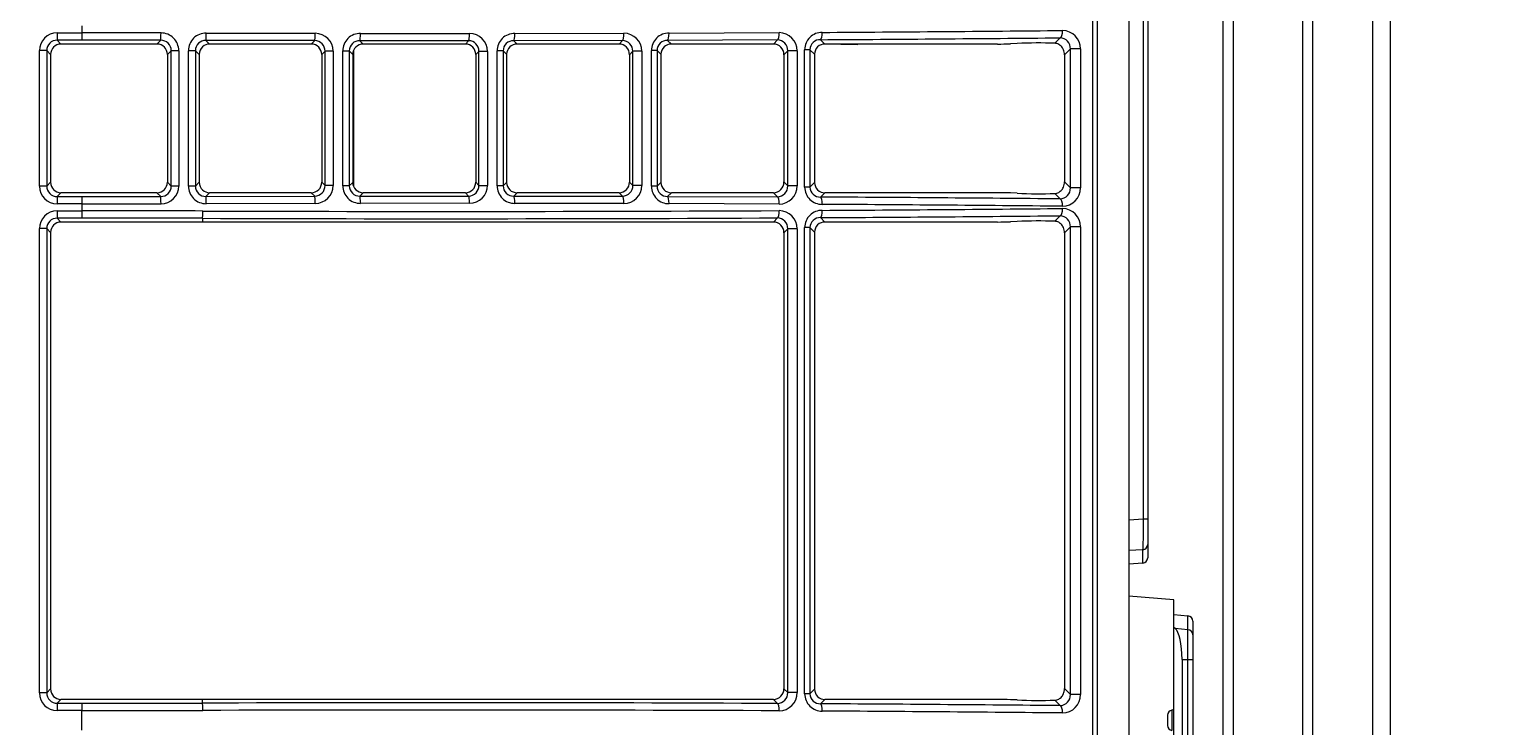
# Model space of a CAD drawing. Header units: inches. Extents: x -172 to 397, y -177 to 127.
# Drawn here: x 187.4514 to 187.6679, y 81.361 to 81.4638 of the extents above; entities that cross this region are included whole.
import ezdxf

# ---------------------------------------------------------------- set-up
doc = ezdxf.new("R2010")
doc.units = ezdxf.units.IN
doc.header["$MEASUREMENT"] = 0
doc.header["$XCLIPFRAME"] = 2
doc.layers.add('AC-RA', color=210, linetype='Continuous')
picture_1 = doc.add_image_def('image2.tif', size_in_pixel=(13248, 8644))

# ---------------------------------------------------------------- blocks, each defined once
blk = doc.blocks.new('FTM(15-28)PV2S')
at = {"layer": 'AC-RA', "color": 0, "linetype": 'Continuous'}
for p, q in [((1986.224249236082, 1338.204440891954), (1986.281261941806, 1338.204440891954)), ((1986.286479541473, 1338.204440891954), (1986.303119693699, 1338.204440891954)), ((1986.22206948206, 1338.199244562451), (1986.222071779695, 1338.202265091614)), ((1986.283439399478, 1338.202265091614), (1986.283441695827, 1338.199244562451)), ((1986.284299787451, 1338.199244562451), (1986.284302085086, 1338.202265091614)), ((1986.305297151371, 1338.202265091614), (1986.305299447721, 1338.199244562451)), ((1986.303110103289, 1338.187331714801), (1986.286489131883, 1338.187331714801)), ((1986.286488906876, 1338.18614954729), (1986.303110328295, 1338.18614954729)), ((1986.284353548521, 1338.17056169667), (1986.284319885011, 1338.183959514982)), ((1986.305279350161, 1338.183959514982), (1986.305245687937, 1338.17056169667)), ((1986.303050477914, 1338.168382661383), (1986.286548757259, 1338.168382661383)), ((1986.286519592589, 1338.167199961572), (1986.303079643869, 1338.167199961572)), ((1986.284367848633, 1338.151617464815), (1986.284361808179, 1338.165014430675)), ((1986.305237426993, 1338.165014430675), (1986.305231387825, 1338.151617464815)), ((1986.303024519905, 1338.149433913974), (1986.286574715267, 1338.149433913974)), ((1986.28651087006, 1338.14825020742), (1986.303088366398, 1338.14825020742)), ((1986.284341286322, 1338.132673875835), (1986.284364436252, 1338.146069397797)), ((1986.305234798919, 1338.146069397797), (1986.305257950136, 1338.132673875835)), ((1986.30303898845, 1338.130485534288), (1986.286560246721, 1338.130485534288)), ((1986.286460126646, 1338.129300313121), (1986.303139109812, 1338.129300313121)), ((1986.284269369175, 1338.11360239072), (1986.284325278733, 1338.127124681214)), ((1986.305273957725, 1338.127124681214), (1986.305329865997, 1338.11360239072)), ((1986.281240361776, 1338.111408703024), (1986.224270816111, 1338.111408703024)), ((1986.303098113669, 1338.111408703024), (1986.286501121503, 1338.111408703024)), ((1986.22413317399, 1338.110479220126), (1986.281378005182, 1338.110479220126)), ((1986.286363479382, 1338.110479220126), (1986.303235757076, 1338.110479220126)), ((1986.281475930482, 1338.076607880775), (1986.224035247405, 1338.076607880775)), ((1986.303333682376, 1338.076607880775), (1986.286265552796, 1338.076607880775)), ((1985.549450278014, 1338.074526860791), (1986.362558648456, 1338.074526860791)), ((1985.555533976957, 1338.075079222896), (1986.356474949514, 1338.075079222896)), ((1986.188635642329, 1338.059078559059), (1986.353382253768, 1338.059078559059)), ((1986.188635642329, 1338.057804029689), (1986.35467907676, 1338.057804029689)), ((1985.531395681091, 1338.049310334881), (1986.496330755405, 1338.049310334881)), ((1985.524518000596, 1338.038525857672), (1986.503208439756, 1338.038525857672))]:
    blk.add_line(p, q, dxfattribs=at)
at = {"layer": 'AC-RA', "color": 8, "linetype": 'Continuous'}
for p, q in [((1986.224249236082, 1338.203544292114), (1986.224249236082, 1338.204440891954)), ((1986.281261941806, 1338.203544292114), (1986.281261941806, 1338.204440891954)), ((1986.286479541473, 1338.203544292114), (1986.286479541473, 1338.204440891954)), ((1986.303119693699, 1338.203544292114), (1986.303119693699, 1338.204440891954)), ((1986.224249236082, 1338.203544292114), (1986.224720369637, 1338.203072798548)), ((1986.281261941806, 1338.203544292114), (1986.224249236082, 1338.203544292114)), ((1986.28079080825, 1338.203072798548), (1986.224720369637, 1338.203072798548)), ((1986.28079080825, 1338.203072798548), (1986.281261941806, 1338.203544292114)), ((1986.286479541473, 1338.203544292114), (1986.286950675029, 1338.203072798548)), ((1986.303119693699, 1338.203544292114), (1986.286479541473, 1338.203544292114)), ((1986.302648560143, 1338.203072798548), (1986.286950675029, 1338.203072798548)), ((1986.302648560143, 1338.203072798548), (1986.303119693699, 1338.203544292114)), ((1986.222968379535, 1338.20226440888), (1986.222071779695, 1338.202265091614)), ((1986.222968379535, 1338.20226440888), (1986.2229660819, 1338.199243879717)), ((1986.223440486404, 1338.201791942001), (1986.222968379535, 1338.20226440888)), ((1986.223440486404, 1338.114306354335), (1986.223440486404, 1338.201791942001)), ((1986.282542798352, 1338.20226440888), (1986.282070691483, 1338.201791942001)), ((1986.282070691483, 1338.184412806184), (1986.282070691483, 1338.201791942001)), ((1986.283439399478, 1338.202265091614), (1986.282542798352, 1338.20226440888)), ((1986.282545095988, 1338.199243879717), (1986.282542798352, 1338.20226440888)), ((1986.285198684926, 1338.20226440888), (1986.284302085086, 1338.202265091614)), ((1986.285198684926, 1338.20226440888), (1986.285196387291, 1338.199243879717)), ((1986.285670791795, 1338.201791942001), (1986.285198684926, 1338.20226440888)), ((1986.285670791795, 1338.190005668736), (1986.285670791795, 1338.201791942001)), ((1986.304400550246, 1338.20226440888), (1986.303928443377, 1338.201791942001)), ((1986.303928443377, 1338.190005668736), (1986.303928443377, 1338.201791942001)), ((1986.305297151371, 1338.202265091614), (1986.304400550246, 1338.20226440888)), ((1986.304402847881, 1338.199243879717), (1986.304400550246, 1338.20226440888)), ((1986.219668490302, 1338.199244562451), (1986.22206948206, 1338.199244562451)), ((1986.2229660819, 1338.199243879717), (1986.22206948206, 1338.199244562451)), ((1986.283441695827, 1338.199244562451), (1986.282545095988, 1338.199243879717)), ((1986.284299787451, 1338.199244562451), (1986.283441695827, 1338.199244562451)), ((1986.285196387291, 1338.199243879717), (1986.284299787451, 1338.199244562451)), ((1986.305299447721, 1338.199244562451), (1986.304402847881, 1338.199243879717)), ((1986.306157539345, 1338.199244562451), (1986.305299447721, 1338.199244562451)), ((1986.285201865872, 1338.189537098966), (1986.285670791795, 1338.190005668736)), ((1986.303928443377, 1338.190005668736), (1986.3043973693, 1338.189537098966)), ((1986.286952624226, 1338.188724810904), (1986.286489131883, 1338.188261670856)), ((1986.286489131883, 1338.188261670856), (1986.303110103289, 1338.188261670856)), ((1986.286489131883, 1338.187331714801), (1986.286489131883, 1338.188261670856)), ((1986.302646610946, 1338.188724810904), (1986.286952624226, 1338.188724810904)), ((1986.303110103289, 1338.188261670856), (1986.302646610946, 1338.188724810904)), ((1986.303110103289, 1338.187331714801), (1986.303110103289, 1338.188261670856)), ((1986.286488906876, 1338.185289613187), (1986.286488906876, 1338.18614954729)), ((1986.303110328295, 1338.185289613187), (1986.286488906876, 1338.185289613187)), ((1986.286488906876, 1338.185289613187), (1986.28695053231, 1338.184827524883)), ((1986.302648702861, 1338.184827524883), (1986.28695053231, 1338.184827524883)), ((1986.302648702861, 1338.184827524883), (1986.303110328295, 1338.185289613187)), ((1986.303110328295, 1338.185289613187), (1986.303110328295, 1338.18614954729)), ((1986.222984834565, 1338.184413153337), (1986.223440486404, 1338.184412806184)), ((1986.282526343322, 1338.184413153337), (1986.282070691483, 1338.184412806184)), ((1986.282070694055, 1338.114306356906), (1986.282070691483, 1338.184412806184)), ((1986.285216484851, 1338.18400148958), (1986.285250131645, 1338.170636589043)), ((1986.285670790509, 1338.183546951201), (1986.285216484851, 1338.18400148958)), ((1986.285670791795, 1338.171054515688), (1986.285670791795, 1338.183546951201)), ((1986.304382750321, 1338.18400148958), (1986.303928443377, 1338.18354694863)), ((1986.303928443377, 1338.171054518259), (1986.303928443377, 1338.18354694863)), ((1986.304349103526, 1338.170636589043), (1986.304382750321, 1338.18400148958)), ((1986.285250131645, 1338.170636589043), (1986.285670780223, 1338.171054516974)), ((1986.303928449806, 1338.171054523402), (1986.304349103526, 1338.170636589043)), ((1986.286959490131, 1338.169773969007), (1986.286548757259, 1338.169365675202)), ((1986.286548757259, 1338.168382661383), (1986.286548757259, 1338.169365675202)), ((1986.286548757259, 1338.169365675202), (1986.303050477914, 1338.169365675202)), ((1986.30263974504, 1338.169773969007), (1986.286959490131, 1338.169773969007)), ((1986.303050477914, 1338.169365675202), (1986.30263974504, 1338.169773969007)), ((1986.303050477914, 1338.168382661383), (1986.303050477914, 1338.169365675202)), ((1986.286519592589, 1338.166393086518), (1986.286519592589, 1338.167199961572)), ((1986.303079643869, 1338.167199961572), (1986.303079643869, 1338.166393086518)), ((1986.285258378447, 1338.165102941713), (1986.285264367471, 1338.151738801053)), ((1986.285670778938, 1338.164687337132), (1986.285258378447, 1338.165102941713)), ((1986.285670791795, 1338.152139638793), (1986.285670791795, 1338.164687331989)), ((1986.303063870287, 1338.165884194338), (1986.286499100303, 1338.165884194338)), ((1986.303079643869, 1338.166393086518), (1986.286519592589, 1338.166393086518)), ((1986.286519592589, 1338.166393086518), (1986.286941298053, 1338.165967886384)), ((1986.302657938405, 1338.165967886384), (1986.286941298053, 1338.165967886384)), ((1986.302657938405, 1338.165967886384), (1986.303079643869, 1338.166393086518)), ((1986.303928443377, 1338.152139638793), (1986.303928443377, 1338.164687339704)), ((1986.304340856725, 1338.165102941713), (1986.30392845752, 1338.164687342275)), ((1986.304334867701, 1338.151738801053), (1986.304340856725, 1338.165102941713)), ((1986.285264367471, 1338.151738801053), (1986.285670789224, 1338.152139638793)), ((1986.303928445948, 1338.152139638793), (1986.304334867701, 1338.151738801053)), ((1986.286969050969, 1338.150859103685), (1986.286574715267, 1338.150469984271)), ((1986.286574715267, 1338.150469984271), (1986.303024519905, 1338.150469984271)), ((1986.286574715267, 1338.150469984271), (1986.286574715267, 1338.149433913974)), ((1986.302630185488, 1338.150859103685), (1986.286969050969, 1338.150859103685)), ((1986.303024519905, 1338.150469984271), (1986.302630185488, 1338.150859103685)), ((1986.303024519905, 1338.149433913974), (1986.303024519905, 1338.150469984271)), ((1986.28651087006, 1338.147496391416), (1986.28651087006, 1338.14825020742)), ((1986.28651087006, 1338.147496391416), (1986.286931926221, 1338.147068678927)), ((1986.303088366398, 1338.147496391416), (1986.28651087006, 1338.147496391416)), ((1986.302667310237, 1338.147068678927), (1986.286931926221, 1338.147068678927)), ((1986.302667310237, 1338.147068678927), (1986.303088366398, 1338.147496391416)), ((1986.303088366398, 1338.147496391416), (1986.303088366398, 1338.14825020742)), ((1986.285260926803, 1338.146204289699), (1986.28523768687, 1338.132841387217)), ((1986.285670790509, 1338.145788159247), (1986.285260926803, 1338.146204289699)), ((1986.285670791795, 1338.133265243741), (1986.285670791795, 1338.145788160532)), ((1986.303928443377, 1338.133265230884), (1986.303928443377, 1338.145788160532)), ((1986.304338308369, 1338.146204289699), (1986.303928444662, 1338.145788159247)), ((1986.304361548302, 1338.132841387217), (1986.304338308369, 1338.146204289699)), ((1986.28523768687, 1338.132841387217), (1986.285670776366, 1338.133265243741)), ((1986.303928456234, 1338.13326524117), (1986.304361548302, 1338.132841387217)), ((1986.286978992389, 1338.131984718918), (1986.286560246721, 1338.131574659778)), ((1986.286560246721, 1338.130485534288), (1986.286560246721, 1338.131574659778)), ((1986.286560246721, 1338.131574659778), (1986.30303898845, 1338.131574659778)), ((1986.302620242783, 1338.131984718918), (1986.286978992389, 1338.131984718918)), ((1986.30303898845, 1338.131574659778), (1986.302620242783, 1338.131984718918)), ((1986.30303898845, 1338.130485534288), (1986.30303898845, 1338.131574659778)), ((1986.286460126646, 1338.128599557453), (1986.286460126646, 1338.129300313121)), ((1986.303139109812, 1338.128599557453), (1986.286460126646, 1338.128599557453)), ((1986.286460126646, 1338.128599557453), (1986.28692211209, 1338.128126600703)), ((1986.302677124368, 1338.128126600703), (1986.303139109812, 1338.128599557453)), ((1986.303139109812, 1338.128599557453), (1986.303139109812, 1338.129300313121)), ((1986.285221632994, 1338.127305647971), (1986.285165585861, 1338.113815949956)), ((1986.285670784081, 1338.126846057879), (1986.285221632994, 1338.127305647971)), ((1986.285670791795, 1338.114306353049), (1986.285670791795, 1338.126846036022)), ((1986.302677124368, 1338.128126600703), (1986.28692211209, 1338.128126600703)), ((1986.303928443377, 1338.114306362049), (1986.303928443377, 1338.126846074594)), ((1986.304377602178, 1338.127305647971), (1986.303928456234, 1338.126846082309)), ((1986.304433650597, 1338.113815949956), (1986.304377602178, 1338.127305647971)), ((1986.22293528047, 1338.113815949956), (1986.223440486404, 1338.114306354335)), ((1986.282070694055, 1338.114306356906), (1986.282575898703, 1338.113815949956)), ((1986.285165585861, 1338.113815949956), (1986.285670791795, 1338.114306354335)), ((1986.303928445948, 1338.114306356906), (1986.304433650597, 1338.113815949956)), ((1986.224759461584, 1338.113025855227), (1986.224270816111, 1338.112551243717)), ((1986.224270816111, 1338.112551243717), (1986.281240361776, 1338.112551243717)), ((1986.224270816111, 1338.111408703024), (1986.224270816111, 1338.112551243717)), ((1986.280751717589, 1338.113025855227), (1986.224759461584, 1338.113025855227)), ((1986.281240361776, 1338.112551243717), (1986.280751717589, 1338.113025855227)), ((1986.281240361776, 1338.111408703024), (1986.281240361776, 1338.112551243717)), ((1986.286989766975, 1338.113025855227), (1986.286501121503, 1338.112551243717)), ((1986.286501121503, 1338.112551243717), (1986.303098113669, 1338.112551243717)), ((1986.286501121503, 1338.111408703024), (1986.286501121503, 1338.112551243717)), ((1986.302609469483, 1338.113025855227), (1986.286989766975, 1338.113025855227)), ((1986.303098113669, 1338.112551243717), (1986.302609469483, 1338.113025855227)), ((1986.303098113669, 1338.111408703024), (1986.303098113669, 1338.112551243717)), ((1986.22413317399, 1338.109831163497), (1986.22413317399, 1338.110479220126)), ((1986.22413317399, 1338.109831163497), (1986.224681482125, 1338.109265153154)), ((1986.281378005182, 1338.109831163497), (1986.22413317399, 1338.109831163497)), ((1986.280829695762, 1338.109265153154), (1986.224681482125, 1338.109265153154)), ((1986.280829695762, 1338.109265153154), (1986.281378005182, 1338.109831163497)), ((1986.281378005182, 1338.109831163497), (1986.281378005182, 1338.110479220126)), ((1986.286363479382, 1338.109831163497), (1986.286363479382, 1338.110479220126)), ((1986.303235757076, 1338.109831163497), (1986.286363479382, 1338.109831163497)), ((1986.286363479382, 1338.109831163497), (1986.286911787517, 1338.109265153154)), ((1986.302687447655, 1338.109265153154), (1986.286911787517, 1338.109265153154)), ((1986.302687447655, 1338.109265153154), (1986.303235757076, 1338.109831163497)), ((1986.303235757076, 1338.109831163497), (1986.303235757076, 1338.110479220126)), ((1986.223440486404, 1338.10798468619), (1986.222906349807, 1338.108535752259)), ((1986.223440486404, 1338.086806930244), (1986.223440486404, 1338.10798468619)), ((1986.282604828081, 1338.108535752259), (1986.282070691483, 1338.10798468619)), ((1986.282070691483, 1338.086806930244), (1986.282070691483, 1338.10798468619)), ((1986.285670791795, 1338.10798468619), (1986.285136655198, 1338.108535752259)), ((1986.285670791795, 1338.086806930244), (1986.285670791795, 1338.10798468619)), ((1986.304462579974, 1338.108535752259), (1986.303928443377, 1338.10798468619)), ((1986.303928443377, 1338.086806930244), (1986.303928443377, 1338.10798468619)), ((1986.303928445948, 1338.106040139579), (1986.303855101619, 1338.103938629881)), ((1986.22337150591, 1338.084372773848), (1986.223405407284, 1338.08519567192)), ((1986.282139671977, 1338.084372773848), (1986.282105771889, 1338.08519567192)), ((1986.285601811302, 1338.084372773848), (1986.285635712675, 1338.08519567192)), ((1986.30399742387, 1338.084372773848), (1986.303963523783, 1338.08519567192)), ((1986.222673810327, 1338.079105065927), (1986.223346447927, 1338.079749577743)), ((1986.223346447927, 1338.079749577743), (1986.223359326, 1338.079625461713)), ((1986.223359326, 1338.079625461713), (1986.223385902455, 1338.079506441111)), ((1986.223385902455, 1338.079506441111), (1986.223425306838, 1338.079392373219)), ((1986.223425306838, 1338.079392373219), (1986.223476639125, 1338.079283175747)), ((1986.223476639125, 1338.079283175747), (1986.223538640568, 1338.0791799583)), ((1986.223538640568, 1338.0791799583), (1986.223611054014, 1338.079082994741)), ((1986.223611054014, 1338.079082994741), (1986.223693975896, 1338.078992021492)), ((1986.223693975896, 1338.078992021492), (1986.223787394641, 1338.078906880405)), ((1986.223787394641, 1338.078906880405), (1986.223891172676, 1338.078828270929)), ((1986.223891172676, 1338.078828270929), (1986.224006284598, 1338.078756904084)), ((1986.224006284598, 1338.078756904084), (1986.224133856724, 1338.078693426601)), ((1986.224775176022, 1338.078556852938), (1986.224035247405, 1338.077847863326)), ((1986.224133856724, 1338.078693426601), (1986.224274431641, 1338.078638946797)), ((1986.224274431641, 1338.078638946797), (1986.224428842514, 1338.078595914026)), ((1986.224428842514, 1338.078595914026), (1986.224597464784, 1338.07856717494)), ((1986.224597464784, 1338.07856717494), (1986.224775176022, 1338.078556852938)), ((1986.280736001865, 1338.078556852938), (1986.224775176022, 1338.078556852938)), ((1986.280736001865, 1338.078556852938), (1986.280914190116, 1338.078567246942)), ((1986.281475930482, 1338.077847863326), (1986.280736001865, 1338.078556852938)), ((1986.280914190116, 1338.078567246942), (1986.281082407375, 1338.078595932027)), ((1986.281082407375, 1338.078595932027), (1986.281236909537, 1338.078639031656)), ((1986.281236909537, 1338.078639031656), (1986.281377669602, 1338.078693580891)), ((1986.281377669602, 1338.078693580891), (1986.281505154297, 1338.078757064802)), ((1986.281505154297, 1338.078757064802), (1986.281620212217, 1338.078828429077)), ((1986.281620212217, 1338.078828429077), (1986.281723904106, 1338.078906984551)), ((1986.281723904106, 1338.078906984551), (1986.281817165991, 1338.078991985491)), ((1986.281817165991, 1338.078991985491), (1986.281899931011, 1338.079082764592)), ((1986.281899931011, 1338.079082764592), (1986.281972214596, 1338.079179481287)), ((1986.281972214596, 1338.079179481287), (1986.282034120893, 1338.079282394011)), ((1986.282034120893, 1338.079282394011), (1986.282085449323, 1338.079391416621)), ((1986.282085449323, 1338.079391416621), (1986.282125001568, 1338.079505750663)), ((1986.282125001568, 1338.079505750663), (1986.282151760599, 1338.079625194277)), ((1986.282151760599, 1338.079625194277), (1986.282164729961, 1338.079749577743)), ((1986.282164729961, 1338.079749577743), (1986.28283736756, 1338.079105065927)), ((1986.284904115719, 1338.079105065927), (1986.285576753318, 1338.079749577743)), ((1986.285576753318, 1338.079749577743), (1986.285589631391, 1338.079625461713)), ((1986.285589631391, 1338.079625461713), (1986.285616207846, 1338.079506441111)), ((1986.285616207846, 1338.079506441111), (1986.285655612229, 1338.079392373219)), ((1986.285655612229, 1338.079392373219), (1986.285706944517, 1338.079283175747)), ((1986.285706944517, 1338.079283175747), (1986.285768945959, 1338.0791799583)), ((1986.285768945959, 1338.0791799583), (1986.285841359405, 1338.079082994741)), ((1986.285841359405, 1338.079082994741), (1986.285924281287, 1338.078992021492)), ((1986.285924281287, 1338.078992021492), (1986.286017700033, 1338.078906880405)), ((1986.286017700033, 1338.078906880405), (1986.286121478067, 1338.078828270929)), ((1986.286121478067, 1338.078828270929), (1986.286236589989, 1338.078756904084)), ((1986.286236589989, 1338.078756904084), (1986.286364162115, 1338.078693426601)), ((1986.287005481413, 1338.078556852938), (1986.286265552796, 1338.077847863326)), ((1986.286364162115, 1338.078693426601), (1986.286504737032, 1338.078638946797)), ((1986.286504737032, 1338.078638946797), (1986.286659147906, 1338.078595914026)), ((1986.286659147906, 1338.078595914026), (1986.286827770175, 1338.07856717494)), ((1986.286827770175, 1338.07856717494), (1986.287005481413, 1338.078556852938)), ((1986.302593753759, 1338.078556852938), (1986.287005481413, 1338.078556852938)), ((1986.302593753759, 1338.078556852938), (1986.30277194201, 1338.078567246942)), ((1986.303333682376, 1338.077847863326), (1986.302593753759, 1338.078556852938)), ((1986.30277194201, 1338.078567246942), (1986.302940159268, 1338.078595932027)), ((1986.302940159268, 1338.078595932027), (1986.30309466143, 1338.078639031656)), ((1986.30309466143, 1338.078639031656), (1986.303235421495, 1338.078693580891)), ((1986.303235421495, 1338.078693580891), (1986.30336290619, 1338.078757064802)), ((1986.30336290619, 1338.078757064802), (1986.30347796411, 1338.078828429077)), ((1986.30347796411, 1338.078828429077), (1986.303581656, 1338.078906984551)), ((1986.303581656, 1338.078906984551), (1986.303674917884, 1338.078991985491)), ((1986.303674917884, 1338.078991985491), (1986.303757682904, 1338.079082764592)), ((1986.303757682904, 1338.079082764592), (1986.30382996649, 1338.079179481287)), ((1986.30382996649, 1338.079179481287), (1986.303891872786, 1338.079282394011)), ((1986.303891872786, 1338.079282394011), (1986.303943201216, 1338.079391416621)), ((1986.303943201216, 1338.079391416621), (1986.303982753461, 1338.079505750663)), ((1986.303982753461, 1338.079505750663), (1986.304009512493, 1338.079625194277)), ((1986.304009512493, 1338.079625194277), (1986.304022481854, 1338.079749577743)), ((1986.304022481854, 1338.079749577743), (1986.304695119454, 1338.079105065927)), ((1986.224035247405, 1338.076607880775), (1986.224035247405, 1338.077847863326)), ((1986.224035247405, 1338.077847863326), (1986.281475930482, 1338.077847863326)), ((1986.281475930482, 1338.076607880775), (1986.281475930482, 1338.077847863326)), ((1986.286265552796, 1338.076607880775), (1986.286265552796, 1338.077847863326)), ((1986.286265552796, 1338.077847863326), (1986.303333682376, 1338.077847863326)), ((1986.303333682376, 1338.076607880775), (1986.303333682376, 1338.077847863326)), ((1986.295638560533, 1338.074526862076), (1986.295644564986, 1338.074526887791)), ((1986.319228869702, 1338.070669610456), (1986.181653607784, 1338.070669610456)), ((1986.235655112462, 1338.065140884978), (1986.23613881294, 1338.070669610456)), ((1986.240181028714, 1338.068942104893), (1986.24003021794, 1338.070669610456)), ((1986.24183103826, 1338.068942104893), (1986.241731280766, 1338.070669610456)), ((1986.245496209099, 1338.070669610456), (1986.245599178397, 1338.068886500058)), ((1986.240181028714, 1338.068942104893), (1986.24183103826, 1338.068942104893)), ((1986.354586997765, 1338.068355260256), (1986.240830434094, 1338.068355260256)), ((1986.245599178397, 1338.068886500058), (1986.321011978815, 1338.068886500058)), ((1986.245599178397, 1338.068886500058), (1986.245599178397, 1338.068355260256)), ((1986.221498872589, 1338.065912335044), (1986.220239101059, 1338.065912335044)), ((1986.2060828599, 1338.065140884978), (1986.235655112462, 1338.065140884978)), ((1986.228351811394, 1338.064136573994), (1986.213386159682, 1338.064136573994)), ((1986.222128758997, 1338.065398035), (1986.219609213365, 1338.065398035)), ((1986.228351811394, 1338.064136573994), (1986.228351811394, 1338.062826534777)), ((1986.232001620091, 1338.063413379414), (1986.232135548966, 1338.064967808869)), ((1986.232135548966, 1338.064967808869), (1986.232264819568, 1338.065140884978)), ((1986.233860015016, 1338.065140884978), (1986.233709205528, 1338.063413379414)), ((1986.20802876812, 1338.063413379414), (1986.233709205528, 1338.063413379414)), ((1986.233059800147, 1338.062826534777), (1986.208678173501, 1338.062826534777)), ((1986.496330755405, 1338.048132346058), (1985.531395681091, 1338.048132346058)), ((1985.532040592774, 1338.040728004317), (1986.495685843721, 1338.040728004317))]:
    blk.add_line(p, q, dxfattribs=at)
at = {"layer": 'AC-RA', "color": 0, "linetype": 'Continuous'}
for centre, radius, start, end in [((1986.286486614384, 1338.189513063153), 0.002181349637475938, 180.0666579990317, 270.0661429934984), ((1986.303112694076, 1338.189512991151), 0.0021812776354697, 269.9319719965951, 359.9352269977866), ((1986.286491325372, 1338.183978029784), 0.002171518792124267, 90.06382100022587, 180.488532005445), ((1986.303108670964, 1338.183978783233), 0.002170764056808882, 359.491390995121, 89.95625600355939), ((1977.616441922411, 1338.154966467131), 8.605696551713658, 359.724600998334, 0.1957799953979578), ((1994.889069255476, 1338.154966467131), 8.605696551713658, 179.8042200046021, 180.2753990016659), ((1986.2865430691, 1338.170572199963), 0.002189546294436036, 180.2748689956807, 270.1488490028876), ((1986.30305686552, 1338.170571495372), 0.002188842989125106, 269.8327889965191, 359.7434919990916), ((1986.286524415437, 1338.165037239882), 0.002162726832862596, 90.12778800163144, 180.6042699951329), ((1986.303074761876, 1338.165037182023), 0.00216278597736772, 359.3972800047371, 89.87066200238654), ((1986.286565766447, 1338.151631862645), 0.002197965386165403, 180.3752959976745, 270.233260004668), ((1986.30303481362, 1338.151630502321), 0.002196612777048223, 269.7315109939278, 359.6599330007637), ((1986.286520139033, 1338.146094379922), 0.002155848069766671, 90.24635300455596, 180.6639340034223), ((1986.303080214742, 1338.146095480524), 0.002154742324670878, 359.3064529962923, 89.78325999666978), ((1986.286547924092, 1338.132692214489), 0.002206713629923286, 180.476145999368, 270.3199569976169), ((1986.303053329707, 1338.132690168861), 0.002204680858997182, 269.6273190004427, 359.5765779996976), ((1986.28647310115, 1338.127152351842), 0.002148001136836871, 90.34608799881048, 180.7381200055872), ((1986.303128893241, 1338.127155059632), 0.002145279203851063, 359.1886350017186, 89.72715600407737), ((1986.224254928097, 1338.113624621339), 0.002215974887975613, 180.5748060009788, 270.4108210011703), ((1986.281256285791, 1338.113624585338), 0.002215940172722605, 269.5882709940818, 359.4261019997895), ((1986.286485233488, 1338.113624621339), 0.002215974887975613, 180.5748060009788, 270.4108210011703), ((1986.303114037685, 1338.113624585338), 0.002215940172722605, 269.5882709940818, 359.4261019997895), ((1986.224149956887, 1338.1083393205), 0.002139965198640697, 90.44936700563179, 180.7978410006159), ((1986.281361291717, 1338.108339389931), 0.002139895768134682, 359.2003039953591, 89.55248800528433), ((1986.286380262278, 1338.1083393205), 0.002139965198640697, 90.44936700563179, 180.7978410006159), ((1986.30321904361, 1338.108339389931), 0.002139895768134682, 359.2003039953591, 89.55248800528433), ((1977.611261099055, 1338.16131767667), 8.610912258756509, 359.4509710060727, 359.6472889963187), ((1994.8948282768, 1338.16132222694), 8.611490473439103, 180.3527169964823, 180.5490219978289), ((1977.673491194869, 1338.161317677956), 8.610912468333778, 359.4509710060727, 359.6472889963187), ((1994.91668604798, 1338.16132222694), 8.611490492725354, 180.3527169964823, 180.5490219978289), ((1986.224010177849, 1338.078840149975), 0.002232410631649483, 180.8736680054191, 270.6434459976664), ((1986.281498832263, 1338.078842375608), 0.00223461183584018, 269.4127670035467, 359.0701189988545), ((1986.28624048324, 1338.078840149975), 0.002232410631649483, 180.8736680054191, 270.6434459976664), ((1986.303356584157, 1338.078842375608), 0.00223461183584018, 269.4127670035467, 359.0701189988545)]:
    blk.add_arc(centre, radius, start, end, dxfattribs=at)
at = {"layer": 'AC-RA', "color": 8, "linetype": 'Continuous'}
for centre, radius, start, end in [((1986.286475704794, 1338.189535440348), 0.001273840208106058, 179.9254379967862, 270.603934999085), ((1986.303123531663, 1338.189535439062), 0.001273838922355947, 269.3960099956042, 0.07461600245578313), ((1986.286480271779, 1338.184025625681), 0.001264017077255055, 89.60858000047034, 181.0941450019811), ((1986.286949196416, 1338.183548541674), 0.001278984494301721, 89.94015499792027, 137.4880729977122), ((1986.302650040041, 1338.183548544245), 0.001278980637051387, 42.51186300260292, 90.05990900647572), ((1986.303118964679, 1338.184025626967), 0.001264015791504944, 358.9058069958546, 90.39146899723424), ((1977.67082468157, 1338.155117580056), 8.55221032939301, 359.7232970034279, 0.1962669941562076), ((1994.885995110533, 1338.155153595202), 8.603518520597222, 179.8051429990163, 180.2752920051754), ((1986.286955333301, 1338.183547015489), 0.001284542792033251, 137.6228819941782, 180.0028409964255), ((1986.302643991873, 1338.18354705149), 0.001284451503775342, 359.9953909954093, 42.37862100368601), ((1986.286531686354, 1338.170647159194), 0.001281597138528061, 180.4725300002215, 270.7632290022305), ((1986.286954326559, 1338.171057508914), 0.001283551478697371, 180.1335709990943, 270.2304950013632), ((1986.302643625434, 1338.171058794664), 0.001284832085808313, 269.8269499959196, 359.8095619957025), ((1986.303066149922, 1338.170648588949), 0.001283008892150365, 269.3000939995665, 359.4641469982357), ((1986.28651477874, 1338.165136254212), 0.0012568413058834, 89.78055399817272, 181.5187829956475), ((1986.286942591518, 1338.164696044232), 0.001271842152432962, 90.05829700238696, 180.3922910029197), ((1986.302656643654, 1338.164696042946), 0.001271843438183073, 359.6080060061634, 89.9417109965258), ((1986.303084459003, 1338.165136256784), 0.001256838734383177, 358.4811350064737, 90.21952900094966), ((1986.286960244867, 1338.152148560614), 0.001289486501211537, 180.396430006356, 270.3912640039645), ((1986.302636245229, 1338.152151344262), 0.001292253435451244, 269.7313050000201, 359.4810010004105), ((1986.286551648911, 1338.151757189851), 0.001287412586281868, 180.8184010048197, 271.0266180023646), ((1986.303042965276, 1338.151761962556), 0.001292109431438768, 269.1820679957735, 358.9729129956228), ((1986.286509968749, 1338.146246632021), 0.001249759394269875, 89.95871499375419, 181.941558996361), ((1986.286936293914, 1338.145803095806), 0.001265590835391394, 90.19773799588931, 180.6762279939336), ((1986.302662945115, 1338.145803098377), 0.001265588263891171, 359.3236480010887, 89.80238600109566), ((1986.303089265137, 1338.146246630736), 0.001249760680019987, 358.0584739954018, 90.04125199441891), ((1986.286532461661, 1338.132869439713), 0.001295078228445963, 181.2411910064791, 271.2293439938988), ((1986.286966365037, 1338.13328033459), 0.001295677387997869, 180.6673549959031, 270.5583769987096), ((1986.302628592444, 1338.133284699712), 0.001300009080123135, 269.6319930059301, 359.1423339998699), ((1986.303060317759, 1338.132876180901), 0.001301695984269276, 269.061126994654, 358.4683390058307), ((1986.286463274162, 1338.127356864541), 0.001242696768908022, 90.14514700337075, 182.3620770035214), ((1986.303135949438, 1338.127356852969), 0.001242708340659025, 357.6384830053049, 89.85429399559798), ((1986.286929683872, 1338.126867540192), 0.00125908365407766, 90.34458099627366, 180.9775990030639), ((1986.302669550014, 1338.126867535049), 0.001259088797078106, 359.023779004062, 89.65537000618744), ((1986.224742746833, 1338.114328190229), 0.001302443005083992, 180.9606679939227, 270.7353289997639), ((1986.280765589547, 1338.114331120453), 0.001305338514334838, 269.3910649939508, 358.9129810049329), ((1986.286973052224, 1338.114328190229), 0.001302443005083992, 180.9606679939227, 270.7353289997639), ((1986.30262334144, 1338.114331120453), 0.001305338514334838, 269.3910649939508, 358.9129810049329), ((1986.224238001197, 1338.113854109734), 0.001303280028406506, 181.6778689991505, 271.4428059987258), ((1986.281264780742, 1338.113862976266), 0.001311960127408485, 268.9335099943384, 357.945814994627), ((1986.286468306588, 1338.113854109734), 0.001303280028406506, 181.6778689991505, 271.4428059987258), ((1986.303122532636, 1338.113862976266), 0.001311960127408485, 268.9335099943384, 357.945814994627), ((1986.224140833204, 1338.108595269632), 0.001235917008570674, 90.35512500295835, 182.7602079987398), ((1986.224692533148, 1338.108012837689), 0.001252363038245436, 90.50559600503264, 181.2880920046076), ((1986.280818644739, 1338.108012837689), 0.001252364323995547, 358.7119439995795, 89.4943690016811), ((1986.281370653263, 1338.108595561497), 0.001235623857545277, 357.2255850032651, 89.65908200000182), ((1986.286371138595, 1338.108595269632), 0.001235917008570674, 90.35512500295835, 182.7602079987398), ((1986.286922838539, 1338.108012837689), 0.001252363038245436, 90.50559600503264, 181.2880920046076), ((1986.302676396633, 1338.108012837689), 0.001252364323995547, 358.7119439995795, 89.4943690016811), ((1986.303228405157, 1338.108595561497), 0.001235623857545277, 357.2255850032651, 89.65908200000182), ((1977.634971759577, 1338.161675013627), 8.588098993953137, 359.4491230017238, 359.645476998721), ((1994.870304739342, 1338.161673159575), 8.587864307271056, 180.3545200049188, 180.5508790045517), ((1977.697201854106, 1338.161675014912), 8.588099203530406, 359.4491230017238, 359.645476998721), ((1994.892162510522, 1338.161673159575), 8.587864326557307, 180.3545200049188, 180.5508790045517), ((1986.183733684028, 1338.086865401016), 0.03970684609140636, 357.5899210035891, 359.9156270030734), ((1986.321763135888, 1338.086865088579), 0.03969248683416238, 180.0839519980925, 182.4105000024337), ((1986.245963989419, 1338.086865401016), 0.03970684609140636, 357.5899210035891, 359.9156270030734), ((1986.343620887781, 1338.086865088579), 0.03969248683416238, 180.0839519980925, 182.4105000024337), ((1986.280016664536, 1338.081754080167), 0.05670565702580713, 177.3531130001232, 182.0257849989148), ((1986.225482109719, 1338.081754013308), 0.05671805037113079, 357.974726000691, 2.646375996378385), ((1986.342246969927, 1338.081754080167), 0.05670565702580713, 177.3531130001232, 182.0257849989148), ((1986.247339861613, 1338.081754013308), 0.05671805037113079, 357.974726000691, 2.646375996378385), ((1986.223998921107, 1338.079174284285), 0.00132691725845426, 182.9901500039931, 271.5687610045651), ((1986.281518784534, 1338.079167215231), 0.001320047495609115, 268.1396429968015, 357.3014459978017), ((1986.286229226498, 1338.079174284285), 0.00132691725845426, 182.9901500039931, 271.5687610045651), ((1986.303376536427, 1338.079167215231), 0.001320047495609115, 268.1396429968015, 357.3014459978017), ((1986.220239101059, 1338.065269459989), 0.000642875055693922, 90, 168.4630079963252), ((1986.221498872589, 1338.065269459989), 0.000642875055693922, 11.53699200367478, 90), ((1986.220868986181, 1338.065140884978), 0.001285750111387844, 0, 11.53697800263796)]:
    blk.add_arc(centre, radius, start, end, dxfattribs=at)
at = {"layer": 'AC-RA', "color": 0, "linetype": 'Continuous'}
for centre, major_axis, ratio, start_param, end_param in [((1986.224265890403, 1338.202246768389), (0.00155675905485617, -0.001557946474653162), 0.9924379999999999, 2.360370948703953, 3.922816209040525), ((1986.281245287484, 1338.202246768389), (-0.001556759054856161, -0.001557946474653171), 0.9924379999999999, 2.360369098139021, 3.922814358476227), ((1986.286496195794, 1338.202246768389), (0.001556759054856162, -0.001557946474653169), 0.9924380000000002, 2.360370948703576, 3.922816209040532), ((1986.303103039378, 1338.202246768389), (-0.001556759054856161, -0.001557946474653171), 0.9924379999999999, 2.360369098139055, 3.922814358476144), ((1986.250112887737, 1338.199244562451), (-0.0002456739297235614, -0.32143752787594), 0.087244, -1.570729646563903, -1.524444817648675), ((1986.25539829015, 1338.199244562451), (0.0002456739259553232, -0.3214375271226658), 0.08724399999999999, 1.524444817649591, 1.57072964667349), ((1986.312343191842, 1338.199244562451), (-0.0002456739052916693, -0.3214375210280243), 0.08724400000000002, -1.570729647238301, -1.540442189931104), ((1986.27725604333, 1338.199244562451), (0.000245673905532145, -0.3214375210473466), 0.08724400000000002, 1.540442189931704, 1.57072964723746)]:
    blk.add_ellipse(centre, major_axis=major_axis, ratio=ratio, start_param=start_param, end_param=end_param, dxfattribs=at)
at = {"layer": 'AC-RA', "color": 8, "linetype": 'Continuous'}
for centre, major_axis, ratio, start_param, end_param in [((1986.224265890403, 1338.202246768389), (0.0009253984961307554, -0.000926104344919126), 0.9820810000000002, 2.360370948703288, 3.922816209039808), ((1986.224731148081, 1338.201781154558), (0.00087423457204272, -0.0009574806765281804), 0.991649, 2.405784262062496, 3.968229522399554), ((1986.280780029806, 1338.201781154558), (-0.0008742345720433257, -0.0009574806765276707), 0.9916490000000002, 2.314955784780588, 3.877401045117498), ((1986.281245287484, 1338.202246768389), (-0.0009253984961298993, -0.000926104344919976), 0.9820809999999998, 2.360369098138597, 3.922814358475921), ((1986.286496195794, 1338.202246768389), (0.0009253984961303272, -0.0009261043449195924), 0.9820809999999999, 2.360370948703434, 3.922816209040386), ((1986.286961453472, 1338.201781154558), (0.0008742345720425776, -0.000957480676528301), 0.991649, 2.405784262062499, 3.968229522399938), ((1986.3026377817, 1338.201781154558), (-0.0008742345720397575, -0.000957480676530846), 0.991649, 2.314955784776948, 3.877401045114018), ((1986.303103039378, 1338.202246768389), (-0.0009253984961299355, -0.0009261043449199663), 0.9820809999999999, 2.360369098138634, 3.922814358475875), ((1986.251009487577, 1338.199243879717), (-0.0002456845257288785, -0.3205375026081251), 0.08748899999999998, -1.570729268715786, -1.524444439773992), ((1986.254501690311, 1338.199243879717), (0.0002456845221777541, -0.320537501860046), 0.08748899999999998, 1.524444439773848, 1.570729268824348), ((1986.313239794253, 1338.199243879717), (-0.000245684533646998, -0.3205375052704346), 0.087489, -1.570729268500222, -1.540441812072373), ((1986.276359442204, 1338.199243879717), (0.0002456845387088968, -0.3205375066412117), 0.087489, 1.540441812069844, 1.570729268368491), ((1986.286961453472, 1338.190014491553), (0.0009646743612253066, 0.0008633673022987831), 0.9931399999999997, 2.414975589731883, 3.978930564071731), ((1986.3026377817, 1338.190014491553), (-0.0009646743612240573, 0.0008633673023001701), 0.9931399999999999, 2.304254743109431, 3.868209717449061), ((1986.284305266032, 1338.189537780413), (0.000900023470468077, 1.701053857411318e-06), 0.03028299999999999, -1.570853561554081, -0.0873066058597618), ((1986.305293970425, 1338.189537780413), (0.0009000234704680417, -1.701053857406561e-06), 0.03028299999999999, -3.05428604773048, -1.570739092035713), ((1986.222088234725, 1338.184413834784), (0.0009000202020447593, 2.962581449552451e-06), 0.046268, -1.570948626576066, -0.0873602585343014), ((1986.283422943162, 1338.184413834784), (0.0009000202020448665, -2.96258141798793e-06), 0.046268, -3.0542323950557, -1.57064402701543), ((1986.284319885011, 1338.184002312461), (0.0009000203345675198, 2.922044235375256e-06), 0.047552, -1.570950710832849, -0.0873655450873234), ((1986.305279350161, 1338.184002312461), (0.0009000203345675553, -2.922044235746196e-06), 0.04755200000000001, -3.054227108503868, -1.570641942757089), ((1986.284353548521, 1338.170642008479), (0.0009000236291422187, 1.614918982272864e-06), 0.08923299999999999, -1.570956438134374, -0.08761688550066), ((1986.305245687937, 1338.170642008479), (0.000900023629142183, -1.614918982254993e-06), 0.089233, -3.053975768089592, -1.570636215455421), ((1986.284361808179, 1338.165110275631), (0.0009000244391374487, 1.07234926030463e-06), 0.106491, -1.570923206929682, -0.08776681497439799), ((1986.305237426993, 1338.165110275631), (0.0009000244391374488, -1.072349260555223e-06), 0.106491, -3.053825838619086, -1.570669446660082), ((1986.284367848633, 1338.151750821531), (0.0009000250380204851, -2.68167415379375e-07), 0.148169, -1.570752179009305, -0.0882429796508744), ((1986.305231387825, 1338.151750821531), (-0.0009000250380205561, -2.681674151652978e-07), 0.148169, 0.0882429796499595, 1.57075217900934), ((1986.284364436252, 1338.146218288946), (0.0009000246819420671, -8.443178790799868e-07), 0.1654289999999999, -1.57064113683053, -0.0884888171777112), ((1986.305234798919, 1338.146218288946), (-0.0009000246819420674, -8.443178807400186e-07), 0.165429, 0.0884888171920875, 1.570641136830061), ((1986.284341286322, 1338.1328602736), (0.0009000221642386702, -2.290165257275656e-06), 0.207102, -1.570269341271115, -0.0892054943084859), ((1986.305257950136, 1338.1328602736), (-0.0009000221642385988, -2.290165257346629e-06), 0.207102, 0.0892054943075828, 1.570269341271098), ((1986.284325278733, 1338.127326615984), (0.000900020338919909, -2.920703362607336e-06), 0.224366, -1.570068226341567, -0.0895555803660649), ((1986.305273957725, 1338.127326615984), (-0.0009000203389198736, -2.920703362856254e-06), 0.224366, 0.0895555803637448, 1.570068226341504), ((1986.222039063784, 1338.113842188259), (0.0009000134539264819, -4.574246275810239e-06), 0.2664320000000001, -1.569442209898488, -0.0905479169221403), ((1986.283472114103, 1338.113842188259), (-0.0009000134539264822, -4.574246274542488e-06), 0.266432, 0.0905479169207412, 1.5694422098987), ((1986.284269369175, 1338.113842188259), (0.000900013453926482, -4.574246274703851e-06), 0.266432, -1.569442209898815, -0.0905479169189014), ((1986.305329865997, 1338.113842188259), (-0.0009000134539264106, -4.574246274489003e-06), 0.2664320000000001, 0.0905479169181014, 1.569442209898878), ((1986.222010198694, 1338.108564141622), (0.0009000096190175805, -5.275097471593617e-06), 0.282897, -1.56913822666065, -0.0909931652739352), ((1986.283500979193, 1338.108564141622), (-0.0009000096190175799, -5.275097473288366e-06), 0.2828970000000001, 0.0909931652734085, 1.569138226660111), ((1986.284240504085, 1338.108564141622), (0.0009000096190176159, -5.27509747236121e-06), 0.282897, -1.569138226660408, -0.0909931652758826), ((1986.305358731087, 1338.108564141622), (-0.0009000096190174731, -5.275097491381312e-06), 0.282897, 0.0909931652753231, 1.569138226654425), ((1986.221778026939, 1338.079143338851), (0.0009000008606853225, -6.602404350358975e-06), 0.3746779999999999, -1.568047694545486, -0.0941424333745801), ((1986.283733150948, 1338.079143338851), (-0.0009000008606856792, -6.602404307659084e-06), 0.374678, 0.0941424333589727, 1.56804769456326), ((1986.28400833233, 1338.079143338851), (0.0009000008606856791, -6.60240430771257e-06), 0.3746779999999998, -1.568047694563238, -0.0941424333606274), ((1986.305590902842, 1338.079143338851), (-0.0009000008606856792, -6.602404307695084e-06), 0.374678, 0.0941424333606356, 1.568047694563245), ((1986.240831422836, 1338.068998135312), (-0.0006520233282490646, -3.218917588051728e-05), 0.9847329999999999, 0.037174860998228, 1.520704722166775), ((1986.242461737262, 1338.068998135312), (-2.500783966649357e-16, 0.0006428750556939583), 0.9848069999999999, 1.658062789394193, 3.14159265358986), ((1986.245631410867, 1338.068998135312), (-0.003861541332159946, -3.690772756605485e-05), 0.028828, 0.177953055382733, 1.56217361473862), ((1986.228351811394, 1338.065170822383), (-0.003858808840329935, -1.671475144804197e-17), 0.268023, 1.570796326794895, 2.944018061152565), ((1986.231370921089, 1338.063469409833), (-1.069744092674687e-16, 0.0006428750556939048), 0.984808, 3.141592653589793, 4.625122517784781), ((1986.23305881012, 1338.063469409833), (0.00065202315369868, -3.218943052638603e-05), 0.9847330000000001, -1.520704328595097, -0.0371744644059551)]:
    blk.add_ellipse(centre, major_axis=major_axis, ratio=ratio, start_param=start_param, end_param=end_param, dxfattribs=at)
blk = doc.blocks.new('*U225')
at = {"layer": 'AC-RA'}
blk.add_blockref('FTM(15-28)PV2S', (759.251282600299, 606.4792470601533), dxfattribs=at)

msp = doc.modelspace()

# ---------------------------------------------------------------- block references
at = {"layer": 'AC-RA', "color": 4, "xscale": 1.2, "yscale": 1.2, "zscale": 1.2, "rotation": 90}
msp.add_blockref('*U225', (2521.073346701442, -3213.204658175551), dxfattribs=at)

# ---------------------------------------------------------------- pictures from other files: only their frames are drawn
image = msp.add_image(picture_1, insert=(146.7654526182976, 51.90736237157262), size_in_units=(111.1766043350107, 72.54004890336898))
image.set_boundary_path([(1963.71516533829, 1154.522547068751), (11581.48484037531, 7691.949486092337)])

doc.saveas('drawing.dxf')
